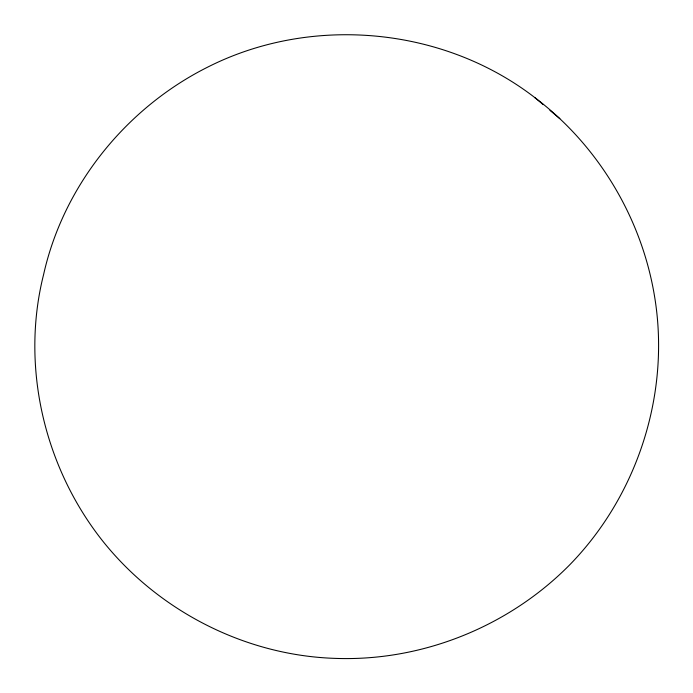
<?xml version="1.0" encoding="UTF-8"?>
<svg xmlns="http://www.w3.org/2000/svg" width="693" height="693" viewBox="0 0 693 693"><rect width="100%" height="100%" fill="white"/><g stroke="black" fill="none" stroke-linecap="round" stroke-linejoin="round"><path stroke-width="1.04" d="M534.788 97.566C442.905 26.637 311.166 14.726 207.701 67.117C126.247 107.909 63.487 185.352 43.598 274.558C20.348 366.727 44.387 468.26 103.612 542.151C159.425 611.417 245.331 655.257 334.39 658.35C421.318 661.78 508.03 627.009 569.222 565.332C637.846 495.365 670.746 392.766 654.495 296.015C641.562 217.853 598.102 145.331 534.788 97.566L543.199 104.626M549.939 110.352L559.831 118.642"/></g></svg>
